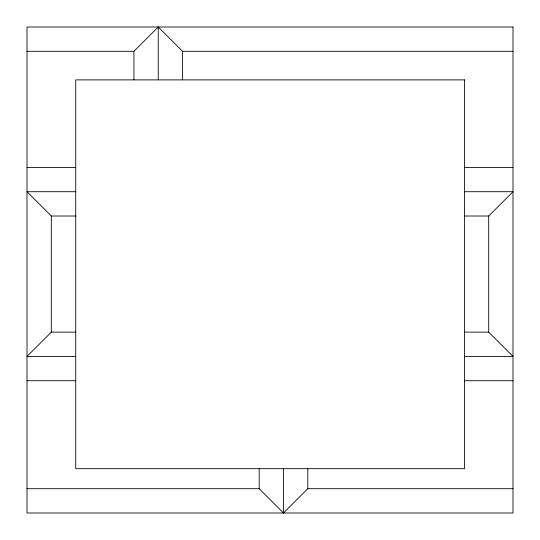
<?xml version="1.0" encoding="UTF-8"?>
<svg xmlns="http://www.w3.org/2000/svg" width="540" height="540" viewBox="0 0 540 540"><rect width="100%" height="100%" fill="white"/><g stroke="black" fill="none" stroke-linecap="round" stroke-linejoin="round"><path stroke-width="0.81" d="M27 51.3L133.94 51.3L158.24 27L182.54 51.3L513 51.3M75.735 191.714L27 191.714L51.3 216.013L51.3 332.127L27 356.427L75.735 356.427M464.535 356.427L513 356.427L488.7 332.127L488.7 216.013L513 191.714L464.535 191.714M27 488.7L259.193 488.7L283.493 513L307.793 488.7L513 488.7M27 167.414L75.735 167.414M464.535 167.414L513 167.414M51.3 216.013L75.735 216.013M464.535 216.013L488.7 216.013M51.3 332.127L75.735 332.127M464.535 332.127L488.7 332.127M27 380.727L75.735 380.727M464.535 380.727L513 380.727M307.793 468.686L307.793 488.7M283.493 468.686L283.493 513M259.193 468.686L259.193 488.7M182.54 51.3L182.54 79.886M158.24 27L158.24 79.886M133.94 51.3L133.94 79.886M513 27L27 27L27 513L513 513L513 27M464.535 79.886L75.735 79.886L75.735 468.686L464.535 468.686L464.535 79.886"/></g></svg>
